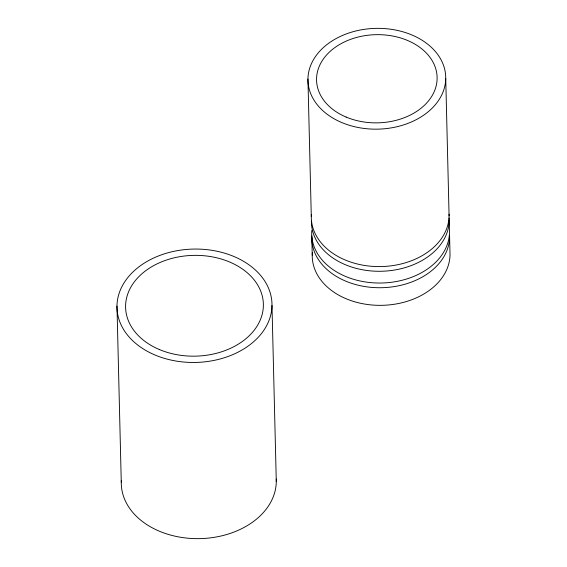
<?xml version="1.0" encoding="UTF-8"?>
<svg xmlns="http://www.w3.org/2000/svg" width="567" height="567" viewBox="0 0 567 567"><rect width="100%" height="100%" fill="white"/><g stroke="black" fill="none" stroke-linecap="round" stroke-linejoin="round"><path stroke-width="0.85" d="M445.726 78.48A68.905 50.399 -1.4 0 1 341.781 122.55A68.905 50.399 -1.4 0 1 342.985 35.239A68.905 50.399 -1.4 0 1 445.726 78.48L449.085 215.899M449.199 220.598L449.482 232.342A68.905 50.399 -1.4 0 1 378.217 283.025A68.905 50.399 -1.4 0 1 311.807 230.436M449.603 237.041L450.028 254.661A68.905 50.399 -1.4 0 1 378.763 305.337A68.905 50.399 -1.4 0 1 312.353 252.754M307.938 79.033L311.29 216.452M311.807 237.594L312.24 255.214M271.983 305.45A77.523 56.693 -1.4 0 1 155.046 355.027A77.523 56.693 -1.4 0 1 156.4 256.801A77.523 56.693 -1.4 0 1 271.983 305.45L276.292 481.631M116.972 306.074L121.274 482.248M276.242 479.03A77.523 56.693 -1.4 0 1 198.599 538.643A77.523 56.693 -1.4 0 1 121.338 480.518M449.142 217.976A68.905 50.399 -1.4 0 1 381.407 271.26A68.905 50.399 -1.4 0 1 311.411 221.151M449.064 214.156A68.905 50.399 -1.4 0 1 379.571 266.589A68.905 50.399 -1.4 0 1 311.354 214.815M449.581 235.298A68.905 50.399 -1.4 0 1 380.088 287.731A68.905 50.399 -1.4 0 1 311.871 235.957M159.426 349.555A68.905 50.399 -1.4 0 0 263.372 305.485A68.905 50.399 -1.4 0 0 160.631 262.245A68.905 50.399 -1.4 0 0 159.426 349.555M346.161 117.078A60.293 44.098 -1.4 0 0 437.114 78.515A60.293 44.098 -1.4 0 0 347.217 40.682A60.293 44.098 -1.4 0 0 346.161 117.078"/></g></svg>
